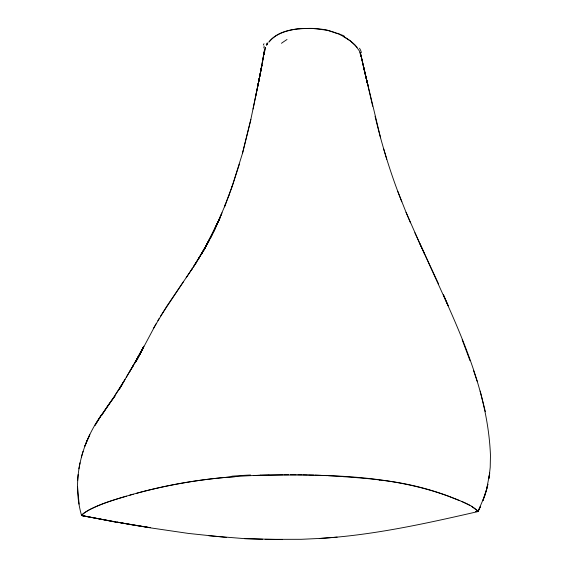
<?xml version="1.0" encoding="UTF-8"?>
<svg xmlns="http://www.w3.org/2000/svg" width="568" height="568" viewBox="0 0 568 568"><rect width="100%" height="100%" fill="white"/><g stroke="black" fill="none" stroke-linecap="round" stroke-linejoin="round"><path stroke-width="0.85" d="M81.6 515.574C71.54 481.096 80.897 443.423 101.622 414.746L95.062 425.269L101.289 415.151L115.07 395.832L107.97 405.495L101.473 415.542L121.886 385.175M264.07 54.358L265.164 47.506M264.106 54.287L265.448 47.449M78.121 474.557L77.646 480.684M242.444 153.537L250.822 119.621L242.493 153.36L232.099 186.588L239.398 164.138L239.277 164.486M489.722 472.881L488.941 478.441L490.212 467.372L490.461 455.387C487.585 383.144 452.802 317.462 424.047 252.696M489.673 473.272L486.499 489.978L482.892 500.706L486.35 490.255L484.866 495.346M262.579 61.919L264.432 50.225M264.347 50.765L260.13 74.614M264.134 52.796L257.808 86.066L261.976 64.915L259.945 75.338M80.017 462.778L78.888 468.799M259.86 75.7L257.716 86.386L261.933 65.327M257.645 86.684L259.796 76.041M259.746 76.36L250.786 119.727M253.072 109.028L257.588 86.947M255.38 97.753L257.553 87.188M487.898 484.213L486.52 489.673L487.827 484.532M81.359 457.133L83.063 451.326M84.873 446.136L87.181 440.385L84.973 445.83M228.599 196.223L228.35 196.918L232.482 185.487L224.474 206.887L225.702 203.834L217.608 222.968M484.774 495.608L478.086 511.342L475.913 511.661M225.226 204.977L228.911 195.413M221.463 214.15L216.969 224.431L222.045 212.794M218.978 219.944L213.682 231.396M215.194 228.159L219.674 218.424L210.444 237.871L220.384 216.898L214.434 229.777L216.756 224.885M207.284 243.864L217.572 223.203L211.275 236.16M478.015 511.527L480.535 506.379L478.086 511.342C470.489 503.674 459.1 500.777 449.373 496.538C426.866 487.976 403.245 482.53 379.31 479.981M136.299 360.936L156.044 323.888M213.916 230.864L205.346 247.321L214.81 229.103L204.302 249.267M136.263 360.999L140.41 352.756L135.141 362.774L143.526 347.197L136.498 359.934M142.114 349.49L137.626 358.294L143.832 346.203L139.366 354.894M208.236 242.011L212.141 234.414M208.513 241.499L203.713 250.154L209.556 239.611L201.42 254.258L211.133 236.451M202.57 252.192L206.39 245.39M134.751 363.016L140.019 353.701M141.709 350.726L143.406 347.722L138.244 356.832M132.969 366.097L138.315 356.697L119.28 389.144L125.074 379.353M198.417 258.987L199.56 257.155L193.297 267.116L207 244.396L199.957 256.544M153.303 328.638L166.644 306.457L192.651 268.131L191.53 269.779M157.868 320.686L159.239 318.336M205.928 246.256L197.231 260.925M129.454 372.061L133.551 365.146L126.394 377.173M123.916 381.291L115.233 394.888M160.574 316.113L183.208 282.083M266.513 45.44L267.571 43.864M194.497 265.213L196.748 261.763L186.205 277.716M266.91 44.496L267.727 43.438M268.82 42.202C275.856 33.05 287.827 29.799 298.832 28.819A25.652 6.149 0.2 0 1 307.806 28.421C325.017 27.804 342.958 33.001 355.369 45.312M269.168 41.762C275.594 33.874 285.761 30.864 295.417 29.231A14.931 3.685 0.1 0 1 299.102 28.805M83.631 515.396C77.319 516.83 89.446 509.439 90.411 509.283C101.8 503.397 114.182 499.819 126.416 496.148M83.865 515.339C77.17 516.39 91.327 508.516 92.307 508.332C104.263 502.573 117.072 498.924 129.76 495.182C172.26 482.985 216.323 476.602 260.492 475.267M129.816 495.168L133.267 494.195M136.76 493.244C168.937 484.469 201.974 478.881 235.258 476.687M477.503 511.676C425.702 523.561 373.488 535.163 320.302 538.421L301.296 539.309L265.121 539.359M319.301 538.485L337.122 537.122M299.095 28.798L307.87 28.414M253.371 475.594L257.126 475.409M257.723 475.373C325.485 474.308 396.194 474.017 459.789 500.642M269.069 474.997L283.084 474.741M284.114 474.734L288.714 474.706M290.234 474.706L296.24 474.72M308.736 28.421L310.866 28.45A19.312 4.743 0.1 0 1 312.67 28.514M297.731 474.734L301.75 474.784M302.765 474.798L307.458 474.905M282.608 539.6L244.581 538.634L208.804 535.745M308.523 474.933L313.941 475.096M244.581 538.634L262.657 539.266M315.034 475.132L320.977 475.366M322.049 475.416L327.31 475.665M328.347 475.721L343.534 476.616M313.28 28.542L327.353 30.232L336.554 33.306M352.558 477.276L364.585 478.377M475.735 511.598L477.816 511.598L478 511.079L471.326 506.209M226.604 537.463L188.349 533.416L150.967 527.935L116.916 522.141L150.137 527.651L133.856 525.166M133.125 525.052L82.182 515.716M462.047 501.615L469.793 505.342M343.186 36.373L350.477 41.024L357.137 47.329M355.632 45.76L359.402 50.978L360.872 56.069M419.319 242.579L438.631 284.057M419.539 243.005L424.424 253.534L414.874 232.745M419.674 243.324L406.035 212.254L397.763 191.317M443.565 295.119L448.195 305.797L443.345 294.643M406.035 212.254L410.494 222.841M401.803 201.803C390.756 174.007 381.98 145.344 375.058 116.248M470.02 360.701L462.175 339.728M360.19 52.299L360.928 55.955M477.177 381.242L473.62 370.712M383.535 148.482L386.78 159.26M480.216 391.089L485.356 411.672M380.56 137.825L363.293 65.824L367.801 85.058L365.6 75.551M367.886 85.342L365.643 75.835L372.707 106.266M365.529 75.217L360.857 54.933L365.274 74.429L363.158 64.979M363.044 64.503L360.644 53.761M79.094 504.15L77.532 486.385M263.857 47.946A310.888 41.258 -17.9 0 1 264.219 46.15M266.25 44.418A413.305 47.371 -24 0 1 267.351 42.82M337.711 33.242A134.637 27.122 3.1 0 1 341.78 35.102M342.241 35.117A127.914 24.807 3.9 0 1 344.577 36.359M359.487 48.202A410.515 42.515 21.2 0 1 361.319 52.732M263.311 45.128A309.773 36.792 -21.7 0 1 263.992 43.722M281.43 43.303A256.452 33.881 -17.5 0 1 286.996 39.519M364.876 478.327A132.621 14.512 2.2 0 1 379.644 479.946M343.384 476.687A59.477 6.312 2.4 0 1 352.302 477.333M260.165 475.146A81.146 11.097 0.7 0 1 268.827 474.869M231.836 476.204A127.502 13.369 -0.1 0 1 250.502 474.99M89.744 434.875L87.074 440.676L89.744 434.875M115.957 522.106L81.82 515.552L115.957 522.106"/></g></svg>
